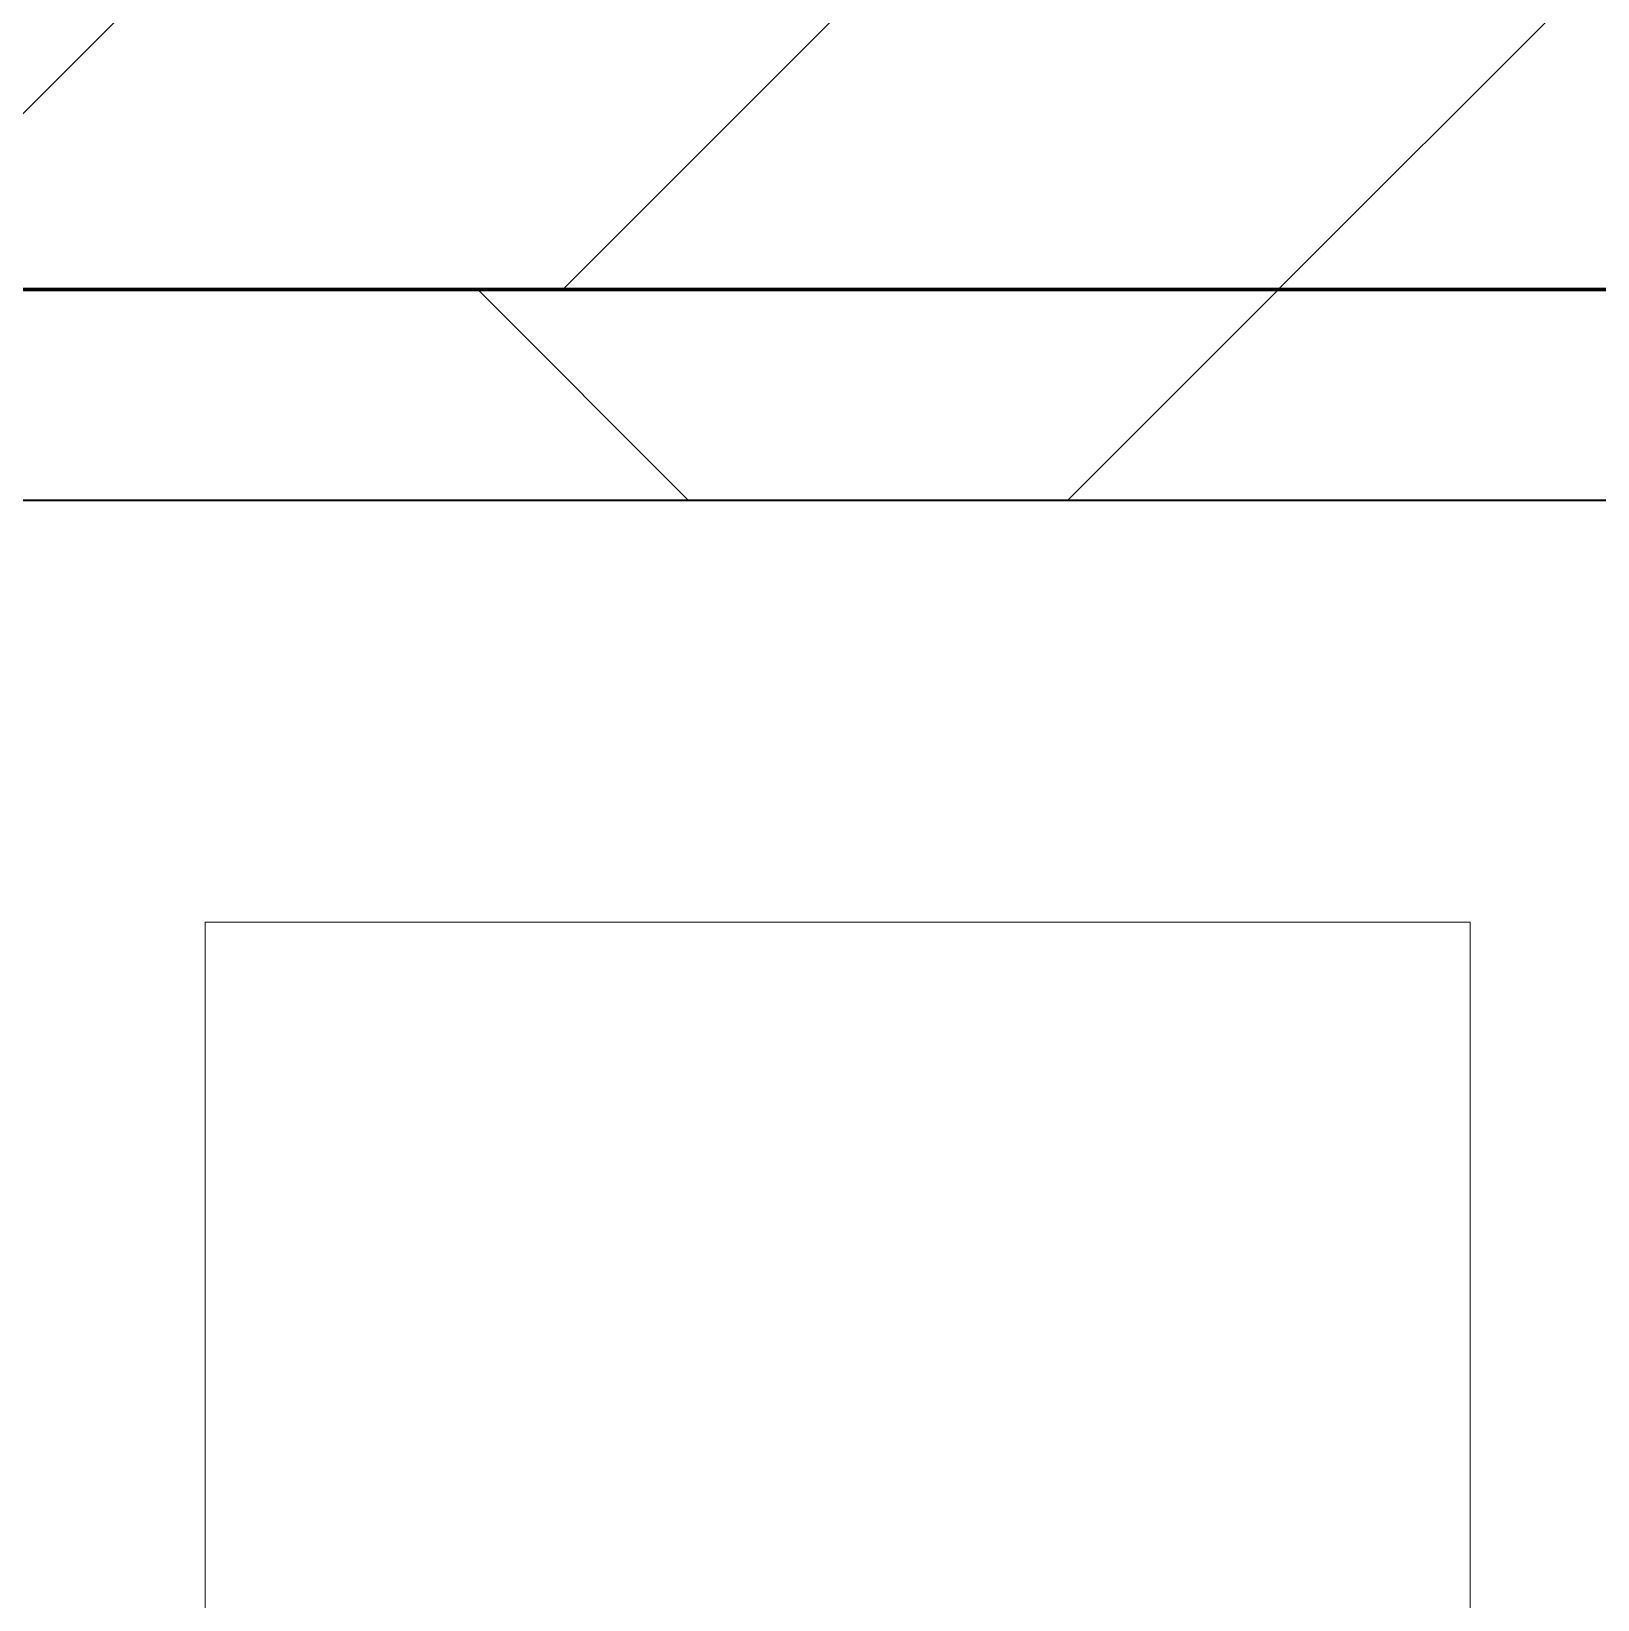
# Model space of a CAD drawing. Header units: millimetres. Extents: x -794326 to -715748, y -17796 to 22353.
# Drawn here: x -743299.1 to -742927.7, y 7633.4 to 8005.2 of the extents above; entities that cross this region are included whole.
import ezdxf

# ---------------------------------------------------------------- set-up
doc = ezdxf.new("R2010")
doc.units = ezdxf.units.MM
for name, color, linetype, lineweight in [('A-GLAZ-CURT', 2, 'Continuous', 9), ('A-WALL', 5, 'Continuous', 35), ('A-WALL-FNSH', 2, 'Continuous', 35), ('A-WALL-PATT', 1, 'Continuous', 35)]:
    doc.layers.add(name, color=color, linetype=linetype, lineweight=lineweight)

# ---------------------------------------------------------------- blocks, each defined once
blk = doc.blocks.new('DPA_CP_Metal Ceiling Panel - Vertical Panel with Gap-10965286-4282-01 ENLARGED LOWER PLATFORM LEVEL - REFLECTED CEILING PLAN - SHEET 3')
at = {"layer": 'A-GLAZ-CURT'}
for p, q in [((-744857.87, 7794.02), (-744857.87, 7261.52)), ((-744557.87, 7794.02), (-744857.87, 7794.02)), ((-744557.87, 7794.02), (-744857.87, 7794.02)), ((-744857.87, 7794.02), (-744857.87, 7261.52)), ((-744857.87, 7261.52), (-744857.87, 7794.02)), ((-744857.87, 7794.02), (-744557.87, 7794.02)), ((-744557.87, 7794.02), (-744557.87, 7261.52)), ((-744557.87, 7261.52), (-744557.87, 7794.02)), ((-744557.87, 7794.02), (-744557.87, 7261.52))]:
    blk.add_line(p, q, dxfattribs=at)
blk = doc.blocks.new('PPLS-PP19_Custom Tile Pattern - Custom Tile Pattern-V54-4282-01 ENLARGED LOWER PLATFORM LEVEL - REFLECTED CEILING PLAN - SHEET 3')
at = {"layer": 'A-GLAZ-CURT'}
for p, q in [((-300, 0), (300, 0)), ((300, 0), (-300, 0)), ((195.99, 0), (213.31, 0)), ((213.31, 0), (195.99, 0)), ((230.06, 0), (300, 0)), ((-300, -50), (300, -50)), ((300, -50), (-300, -50))]:
    blk.add_line(p, q, dxfattribs=at)
for points, knots in [([(-126.5, 0), (-122.44, 0), (-108.71, 0), (-86.68, 0), (-63.44, 0), (-54.4, 0), (-48.53, 0), (-30.79, 0), (-18.03, 0), (8.61, 0), (15.02, 0), (22.91, 0), (31, 0), (39.04, 0), (51.19, 0), (58.74, 0), (61.34, 0), (61.45, 0)], [-5231.017328, -5231.017328, -5231.017328, -5231.017328, -4994.692869, -4542.524482, -4008.285538, -3689.699207, -3546.54457, -3315.260113, -2864.387349, -2439.246196, -2084.094819, -1956.422387, -1818.904206, -1645.594513, -1443.202566, -1228.752106, -1120.932285, -1120.932285, -1120.932285, -1120.932285]), ([(76.63, 0), (74.8, 0), (67.65, 0), (53.52, 0), (37, 0), (24.07, 0), (12.82, 0), (-2.9, 0), (-20.62, 0), (-32.81, 0), (-42.45, 0), (-47.04, 0), (-47.78, 0)], [-3095.572228, -3095.572228, -3095.572228, -3095.572228, -2950.589685, -2634.532728, -2313.748533, -2106.613311, -1925.670641, -1617.263037, -1290.787923, -1039.307308, -819.71621, -773.893057, -773.893057, -773.893057, -773.893057]), ([(-36.78, 0), (-32.43, 0), (-19.22, 0), (8.83, 0), (43.36, 0), (70.92, 0), (82.12, 0), (83.66, 0)], [-6191.144455, -6191.144455, -6191.144455, -6191.144455, -5862.463379, -5340.621928, -4573.028122, -4094.177415, -3869.465285, -3869.465285, -3869.465285, -3869.465285]), ([(-30.52, 0), (-27.11, 0), (-17.83, 0), (5.99, 0), (22.06, 0), (37.44, 0), (45.92, 0), (57.76, 0), (64.47, 0), (72.74, 0), (75.22, 0), (76.03, 0), (76.21, 0)], [-2323.618664, -2323.618664, -2323.618664, -2323.618664, -2142.497158, -1716.209403, -1206.526904, -1089.329421, -901.315459, -753.071572, -495.328968, -421.953223, -334.951786, -290.452333, -290.452333, -290.452333, -290.452333]), ([(-15.19, 0), (-13.07, 0), (7.48, 0), (42.82, 0), (88.72, 0), (120.63, 0), (138.28, 0), (138.53, 0)], [-461.142613, -461.142613, -461.142613, -461.142613, -429.606584, -390.253598, -346.313304, -291.370682, -290.5735, -290.5735, -290.5735, -290.5735]), ([(87.73, 0), (86.12, 0), (82.19, 0), (74.4, 0), (62.26, 0), (51.85, 0), (43.81, 0), (29.53, 0), (22.41, 0), (20.35, 0), (19.97, 0)], [-7290.843129, -7290.843129, -7290.843129, -7290.843129, -7135.649961, -6924.452779, -6738.82075, -6548.303034, -6314.283804, -6135.05769, -5972.647715, -5927.231321, -5927.231321, -5927.231321, -5927.231321]), ([(87.7, 0), (77.86, 0), (60.25, 0), (37.01, 0), (25.29, 0), (20.85, 0)], [-359.791889, -359.791889, -359.791889, -359.791889, -330.153101, -307.516438, -289.397823, -289.397823, -289.397823, -289.397823]), ([(70.61, 0), (66.16, 0), (55.8, 0), (39.61, 0), (29.92, 0), (22.48, 0), (20.89, 0)], [-4647.237329, -4647.237329, -4647.237329, -4647.237329, -4326.416877, -4098.545751, -3766.694881, -3679.062885, -3679.062885, -3679.062885, -3679.062885]), ([(27.44, 0), (27.9, 0), (29.54, 0), (38.07, 0), (53.39, 0), (71.67, 0), (84.83, 0), (85.48, 0), (87.07, 0), (87.16, 0)], [-5037.309798, -5037.309798, -5037.309798, -5037.309798, -4887.603822, -4705.298446, -4353.683244, -3960.84581, -3759.045785, -3336.541051, -3314.019604, -3314.019604, -3314.019604, -3314.019604]), ([(27.89, 0), (29.09, 0), (33.4, 0), (48.37, 0), (71.92, 0), (100.57, 0), (116.36, 0), (128.63, 0), (128.95, 0)], [-147.777612, -147.777612, -147.777612, -147.777612, -135.792042, -118.513713, -97.899267, -63.759246, -39.050993, -35.895543, -35.895543, -35.895543, -35.895543]), ([(53.18, 0), (53.06, 0), (52.22, 0), (44.99, 0), (36.46, 0), (30.82, 0)], [-622.740158, -622.740158, -622.740158, -622.740158, -566.066452, -360.610861, 0, 0, 0, 0]), ([(136.44, 0), (121.66, 0), (86.93, 0), (51.16, 0), (31.18, 0)], [-106.750556, -106.750556, -106.750556, -106.750556, -59.610984, 0, 0, 0, 0]), ([(87.92, 0), (81.74, 0), (70.8, 0), (57.82, 0), (46.51, 0), (41.18, 0), (36.02, 0), (35.54, 0), (35.54, 0)], [-380.26063, -380.26063, -380.26063, -380.26063, -357.622665, -341.267687, -334.000314, -326.15566, -319.318397, -317.489778, -317.489778, -317.489778, -317.489778]), ([(36.29, 0), (37.77, 0), (48.82, 0), (64.79, 0), (95.91, 0), (124.45, 0), (132.42, 0), (134.6, 0)], [-314.598523, -314.598523, -314.598523, -314.598523, -305.899624, -287.17622, -249.500363, -194.761443, -152.241002, -152.241002, -152.241002, -152.241002]), ([(61.47, 0), (61.47, 0), (61.21, 0), (54.61, 0), (53.71, 0), (53.56, 0)], [-1113.311073, -1113.311073, -1113.311073, -1113.311073, -1096.402191, -891.204116, -747.28819, -747.28819, -747.28819, -747.28819]), ([(76.22, 0), (75.58, 0), (73.64, 0), (71.05, 0), (70.61, 0)], [-193.634889, -193.634889, -193.634889, -193.634889, -31.537676, 0, 0, 0, 0]), ([(103.09, 0), (101.08, 0), (96.04, 0), (90.95, 0), (87.92, 0)], [-375.435014, -375.435014, -375.435014, -375.435014, -369.147452, -360.00745, -360.00745, -360.00745, -360.00745]), ([(114.39, 0), (114.2, 0), (112.08, 0), (105.42, 0), (94.55, 0), (90.34, 0), (87.92, 0)], [-8148.58938, -8148.58938, -8148.58938, -8148.58938, -8105.191388, -7723.759874, -7531.75727, -7296.85453, -7296.85453, -7296.85453, -7296.85453]), ([(168.37, 0), (167.68, 0), (162.47, 0), (147.02, 0), (114.81, 0), (94.22, 0), (88.54, 0)], [-543.375029, -543.375029, -543.375029, -543.375029, -530.793311, -458.593899, -401.860199, -381.017509, -381.017509, -381.017509, -381.017509]), ([(94.4, 0), (94.4, 0), (94.64, 0), (99.11, 0), (108.97, 0), (120.79, 0), (139.94, 0), (163.31, 0), (185.23, 0), (193.62, 0), (194.69, 0), (194.79, 0)], [-2348.345796, -2348.345796, -2348.345796, -2348.345796, -2310.419338, -2233.599744, -2052.234781, -1843.028543, -1530.39897, -1095.004608, -529.74427, -295.064701, -265.121568, -265.121568, -265.121568, -265.121568]), ([(129.02, 0), (129.02, 0), (124.41, 0), (122.35, 0), (114.96, 0), (108.04, 0), (103.09, 0)], [-35.386604, -35.386604, -35.386604, -35.386604, -31.430235, -22.807238, -15.488593, 0, 0, 0, 0]), ([(157.9, 0), (156.77, 0), (151.67, 0), (143.29, 0), (134.04, 0), (126.24, 0), (118.6, 0), (114.23, 0), (111.98, 0), (105.66, 0), (105.23, 0), (105.23, 0)], [-10292.955006, -10292.955006, -10292.955006, -10292.955006, -10098.273015, -9847.788484, -9677.714971, -9567.007022, -9453.21225, -9220.200448, -9012.77275, -8966.157302, -8929.495943, -8929.495943, -8929.495943, -8929.495943]), ([(105.26, 0), (105.52, 0), (111.01, 0), (112.65, 0), (113.59, 0)], [-8920.561005, -8920.561005, -8920.561005, -8920.561005, -8814.835624, -8577.462505, -8577.462505, -8577.462505, -8577.462505]), ([(128.58, 0), (128.8, 0), (130.16, 0), (139.26, 0), (152.67, 0), (161.24, 0), (162.19, 0), (162.75, 0)], [-633.326174, -633.326174, -633.326174, -633.326174, -627.736123, -618.981161, -602.094757, -592.980799, -581.414464, -581.414464, -581.414464, -581.414464]), ([(137.1, 0), (136, 0), (133.64, 0), (129.87, 0), (129.11, 0)], [-670.405967, -670.405967, -670.405967, -670.405967, -651.020627, -640.742133, -640.742133, -640.742133, -640.742133]), ([(193.8, 0), (193.33, 0), (190.11, 0), (183.13, 0), (171, 0), (161.95, 0), (161.28, 0), (158.35, 0), (157.85, 0), (157.77, 0)], [-11665.349007, -11665.349007, -11665.349007, -11665.349007, -11565.880756, -11105.624034, -10839.086983, -10768.332124, -10666.779182, -10580.760289, -10550.278881, -10550.278881, -10550.278881, -10550.278881]), ([(223.67, 0), (217.33, 0), (197.66, 0), (177.41, 0), (159.34, 0), (158.33, 0), (158.3, 0)], [-208.087904, -208.087904, -208.087904, -208.087904, -187.987675, -143.776725, -129.632772, -123.352749, -123.352749, -123.352749, -123.352749]), ([(159.07, 0), (159.13, 0), (160.84, 0), (165.21, 0), (174.15, 0), (185.98, 0), (208.82, 0), (219.42, 0), (230.06, 0)], [-115.643202, -115.643202, -115.643202, -115.643202, -114.681583, -87.660824, -65.295536, -41.623857, -24.459831, 0, 0, 0, 0]), ([(162.75, 0), (165.4, 0), (170.91, 0), (172.61, 0), (172.61, 0)], [-111.264224, -111.264224, -111.264224, -111.264224, -56.742688, -19.085662, -19.085662, -19.085662, -19.085662]), ([(223.41, 0), (222.58, 0), (218.31, 0), (200.27, 0), (182.99, 0), (174.27, 0), (169.67, 0), (168.99, 0)], [-9091.710123, -9091.710123, -9091.710123, -9091.710123, -9016.44624, -8717.832359, -8253.978395, -8152.463617, -8069.855175, -8069.855175, -8069.855175, -8069.855175]), ([(215.22, 0), (214.62, 0), (210.55, 0), (203.98, 0), (187.54, 0), (175.3, 0), (169.49, 0)], [-203.825446, -203.825446, -203.825446, -203.825446, -198.527383, -184.406837, -162.427601, -142.916156, -142.916156, -142.916156, -142.916156]), ([(171.51, 0), (176.48, 0), (193.23, 0), (201.73, 0), (208.81, 0), (213.9, 0), (241.96, 0), (266.73, 0), (281.71, 0), (291.71, 0), (296.52, 0), (297.86, 0), (298.09, 0)], [-7971.819559, -7971.819559, -7971.819559, -7971.819559, -7784.112253, -7606.717214, -7289.299508, -7042.621073, -6582.165592, -6068.460911, -5766.029927, -5566.724884, -5280.360606, -5199.253518, -5199.253518, -5199.253518, -5199.253518]), ([(172.07, 0), (177.66, 0), (187.87, 0), (201.08, 0), (207.47, 0), (213.96, 0), (215.11, 0)], [-255.364076, -255.364076, -255.364076, -255.364076, -237.955587, -223.92608, -215.862851, -208.75215, -208.75215, -208.75215, -208.75215]), ([(219.9, 0), (220.86, 0), (227.84, 0), (242.06, 0), (246.54, 0), (246.96, 0)], [-10670.940496, -10670.940496, -10670.940496, -10670.940496, -10511.382485, -9925.173265, -9834.877357, -9834.877357, -9834.877357, -9834.877357]), ([(300, 0), (288.22, 0), (262, 0), (234.45, 0), (224.59, 0), (223.6, 0)], [-12528.858583, -12528.858583, -12528.858583, -12528.858583, -11905.454923, -11162.864862, -11069.912942, -11069.912942, -11069.912942, -11069.912942]), ([(247.1, 0), (246.76, 0), (245.04, 0), (238.34, 0), (228.28, 0), (225.01, 0), (223.66, 0)], [-9649.085549, -9649.085549, -9649.085549, -9649.085549, -9581.591397, -9406.094246, -9221.510254, -9099.086259, -9099.086259, -9099.086259, -9099.086259]), ([(300, 0), (286.53, 0), (260.92, 0), (235.26, 0), (223.73, 0)], [-285.253232, -285.253232, -285.253232, -285.253232, -244.693688, -208.157764, -208.157764, -208.157764, -208.157764]), ([(284.76, 0), (284.76, 0), (285.09, 0), (287.47, 0), (293.59, 0), (297.76, 0), (300, 0)], [-4110.630118, -4110.630118, -4110.630118, -4110.630118, -4053.389046, -3959.664717, -3862.421465, -3746.95702, -3746.95702, -3746.95702, -3746.95702]), ([(297.38, 0), (295.84, 0), (291.62, 0), (285.38, 0), (284.87, 0)], [-4803.172655, -4803.172655, -4803.172655, -4803.172655, -4358.271401, -4143.037883, -4143.037883, -4143.037883, -4143.037883])]:
    blk.add_open_spline(points, degree=3, knots=knots, dxfattribs=at)
for points in [[(80.35, 0), (79.57, 0), (78.27, 0), (76.63, 0)], [(84.06, 0), (83.48, 0), (82.41, 0), (81.72, 0)], [(88.86, 0), (90.74, 0), (93.02, 0), (94.33, 0)], [(168.74, 0), (168.74, 0), (169.81, 0), (171.51, 0)], [(195.11, 0), (194.91, 0), (194.44, 0), (193.8, 0)], [(222.76, 0), (220.92, 0), (219.58, 0), (219.02, 0)]]:
    blk.add_open_spline(points, degree=3, dxfattribs=at)
blk = doc.blocks.new('PPLS-PP19_Custom Tile Pattern - Custom Tile Pattern-V55-4282-01 ENLARGED LOWER PLATFORM LEVEL - REFLECTED CEILING PLAN - SHEET 3')
at = {"layer": 'A-GLAZ-CURT'}
for p, q in [((-300, 0), (300, 0)), ((300, 0), (-300, 0)), ((-293.07, 0), (-275.75, 0)), ((-275.75, 0), (-293.07, 0)), ((-222.32, 0), (-205, 0)), ((-205, 0), (-222.32, 0)), ((-300, -50), (300, -50)), ((300, -50), (-300, -50))]:
    blk.add_line(p, q, dxfattribs=at)
at = {"layer": 'A-GLAZ-CURT', "flags": 128}
for points in [[(-300, 0), (-291.56, 0), (-283.3, 0), (-275.2, 0), (-267.26, 0), (-259.45, 0), (-251.77, 0), (-244.2, 0), (-236.74, 0), (-229.36, 0), (-222.06, 0), (-214.83, 0), (-207.71, 0), (-200.76, 0), (-194.02, 0), (-187.54, 0), (-181.38, 0)], [(-179.49, 0), (-184.81, 0), (-190.44, 0), (-196.37, 0), (-202.58, 0), (-209.04, 0), (-215.73, 0), (-222.63, 0), (-229.72, 0), (-236.97, 0), (-244.39, 0), (-251.96, 0), (-259.67, 0), (-267.51, 0), (-275.48, 0), (-283.55, 0), (-291.73, 0), (-300, 0)]]:
    blk.add_lwpolyline(points, dxfattribs=at)
at = {"layer": 'A-GLAZ-CURT'}
for points, knots in [([(-300, 0), (-284.65, 0), (-264.32, 0), (-245.86, 0), (-241.18, 0)], [-5323.127839, -5323.127839, -5323.127839, -5323.127839, -4502.809032, -4214.142872, -4214.142872, -4214.142872, -4214.142872]), ([(-104.83, 0), (-113.92, 0), (-145.3, 0), (-202.69, 0), (-262.56, 0), (-294.48, 0), (-300, 0)], [-18084.315758, -18084.315758, -18084.315758, -18084.315758, -17136.203329, -15131.813646, -13729.592194, -13439.944408, -13439.944408, -13439.944408, -13439.944408]), ([(-240.6, 0), (-245.23, 0), (-255.82, 0), (-262.59, 0), (-264.9, 0), (-265.4, 0)], [-787.838148, -787.838148, -787.838148, -787.838148, -543.655514, -208.940337, 0, 0, 0, 0]), ([(-258.6, 0), (-257.91, 0), (-254.26, 0), (-247.4, 0), (-241.73, 0), (-240.58, 0)], [-5722.54675, -5722.54675, -5722.54675, -5722.54675, -5657.471696, -5413.335975, -5350.824492, -5350.824492, -5350.824492, -5350.824492]), ([(-240.57, 0), (-216.26, 0), (-171.28, 0), (-129.95, 0), (-110.8, 0), (-99.5, 0), (-91.46, 0)], [-4201.68092, -4201.68092, -4201.68092, -4201.68092, -2700.551212, -1002.059161, -460.363443, 0, 0, 0, 0]), ([(-137.88, 0), (-140.56, 0), (-147.66, 0), (-147.69, 0), (-158.72, 0), (-174.02, 0), (-185.59, 0), (-209.77, 0), (-227.36, 0), (-238.92, 0), (-240.08, 0)], [-3187.727384, -3187.727384, -3187.727384, -3187.727384, -2919.378265, -2477.344047, -2237.412286, -2029.680487, -1755.085331, -1400.429864, -858.079193, -796.931846, -796.931846, -796.931846, -796.931846]), ([(-239.9, 0), (-233.97, 0), (-224.7, 0), (-213.1, 0), (-200.2, 0), (-187.68, 0), (-178.19, 0), (-173.42, 0)], [-5338.48321, -5338.48321, -5338.48321, -5338.48321, -5017.494783, -4832.723979, -4666.091899, -4349.945572, -4109.479881, -4109.479881, -4109.479881, -4109.479881]), ([(-133.82, 0), (-135.51, 0), (-137.8, 0), (-149.31, 0), (-162.01, 0), (-177.91, 0), (-199.46, 0), (-216.65, 0), (-231.26, 0), (-233.46, 0), (-234, 0)], [-2731.647847, -2731.647847, -2731.647847, -2731.647847, -2418.507304, -2308.929706, -2113.765672, -1763.376603, -1422.553702, -978.033455, -846.069444, -682.911962, -682.911962, -682.911962, -682.911962]), ([(-233.49, 0), (-233.44, 0), (-232.38, 0), (-230.74, 0), (-225.3, 0), (-223.63, 0)], [-455.274641, -455.274641, -455.274641, -455.274641, -440.605512, -119.536984, 0, 0, 0, 0]), ([(-223.63, 0), (-219.39, 0), (-206.17, 0), (-188.58, 0), (-169.02, 0), (-152.12, 0), (-136.84, 0), (-127.33, 0), (-124.19, 0), (-123.43, 0), (-123.28, 0)], [-5463.295695, -5463.295695, -5463.295695, -5463.295695, -5161.076232, -4739.070012, -4465.409639, -4149.119819, -3839.893365, -3647.167523, -3488.92562, -3439.852845, -3439.852845, -3439.852845, -3439.852845])]:
    blk.add_open_spline(points, degree=3, knots=knots, dxfattribs=at)

msp = doc.modelspace()

# ---------------------------------------------------------------- hatches: boundary and pattern name
at = {"layer": 'A-WALL-PATT', "lineweight": 9}
h = msp.add_hatch(dxfattribs=at)
h.set_pattern_fill('FP_2', color=256, style=0, pattern_type=2)
h.set_pattern_definition([(45, (0, 0), (-84.852814, 84.852814), [])])
h.paths.add_polyline_path([(-733552.04, 7944.02), (-733352.04, 7944.02), (-733352.04, 8144.02), (-755057.37, 8144.02), (-755057.37, 7944.02), (-741758.47, 7944.02), (-741780.86, 7954.02), (-741982.37, 7954.02), (-741982.37, 8044.02), (-741952.4, 8044.02), (-741939.02, 8073.97), (-741871.98, 8044.02), (-740782.37, 8044.02), (-740782.37, 7954.02), (-741670.54, 7954.02), (-741648.16, 7944.02), (-739358.47, 7944.02), (-739380.86, 7954.02), (-739582.37, 7954.02), (-739582.37, 8044.02), (-739552.4, 8044.02), (-739539.02, 8073.97), (-739471.98, 8044.02), (-738382.37, 8044.02), (-738382.37, 7954.02), (-739270.54, 7954.02), (-739248.16, 7944.02), (-734010.62, 7944.02)])
h = msp.add_hatch(dxfattribs=at)
h.set_pattern_fill('FP_3', color=256, style=0, pattern_type=2)
h.set_pattern_definition([(45, (0, 0), (-212.13203, 212.13203), []), (135, (0, 0), (-212.13203, -212.13203), [])])
h.paths.add_polyline_path([(-733602.04, 7894.02), (-733552.04, 7894.02), (-733552.04, 7944.02), (-739248.16, 7944.02), (-739136.25, 7894.02), (-734010.62, 7894.02)])
h.paths.add_polyline_path([(-739780.1, 7894.02), (-739246.56, 7894.02), (-739358.47, 7944.02), (-741648.16, 7944.02), (-741536.25, 7894.02), (-739847.98, 7894.02)])
h.paths.add_polyline_path([(-741646.56, 7894.02), (-741758.47, 7944.02), (-751479.42, 7944.02), (-751479.42, 7894.02), (-741680.64, 7894.02)])

# ---------------------------------------------------------------- linework, layer by layer
at = {"layer": 'A-WALL', "color": 7, "lineweight": 70}
for p, q in [((-751479.42, 7944.02), (-741982.37, 7944.02)), ((-741982.37, 7944.02), (-751479.42, 7944.02))]:
    msp.add_line(p, q, dxfattribs=at)
at = {"layer": 'A-WALL-FNSH', "color": 250}
msp.add_line((-741982.37, 7894.02), (-751479.42, 7894.02), dxfattribs=at)

# ---------------------------------------------------------------- block references
at = {"layer": 'A-GLAZ-CURT', "rotation": 180}
for name, p in [('PPLS-PP19_Custom Tile Pattern - Custom Tile Pattern-V55-4282-01 ENLARGED LOWER PLATFORM LEVEL - REFLECTED CEILING PLAN - SHEET 3', (-743482.37, 7894.02)), ('PPLS-PP19_Custom Tile Pattern - Custom Tile Pattern-V54-4282-01 ENLARGED LOWER PLATFORM LEVEL - REFLECTED CEILING PLAN - SHEET 3', (-742882.37, 7894.02))]:
    msp.add_blockref(name, p, dxfattribs=at)
at = {"layer": 'A-GLAZ-CURT'}
msp.add_blockref('DPA_CP_Metal Ceiling Panel - Vertical Panel with Gap-10965286-4282-01 ENLARGED LOWER PLATFORM LEVEL - REFLECTED CEILING PLAN - SHEET 3', (1600, 0), dxfattribs=at)

doc.saveas('drawing.dxf')
